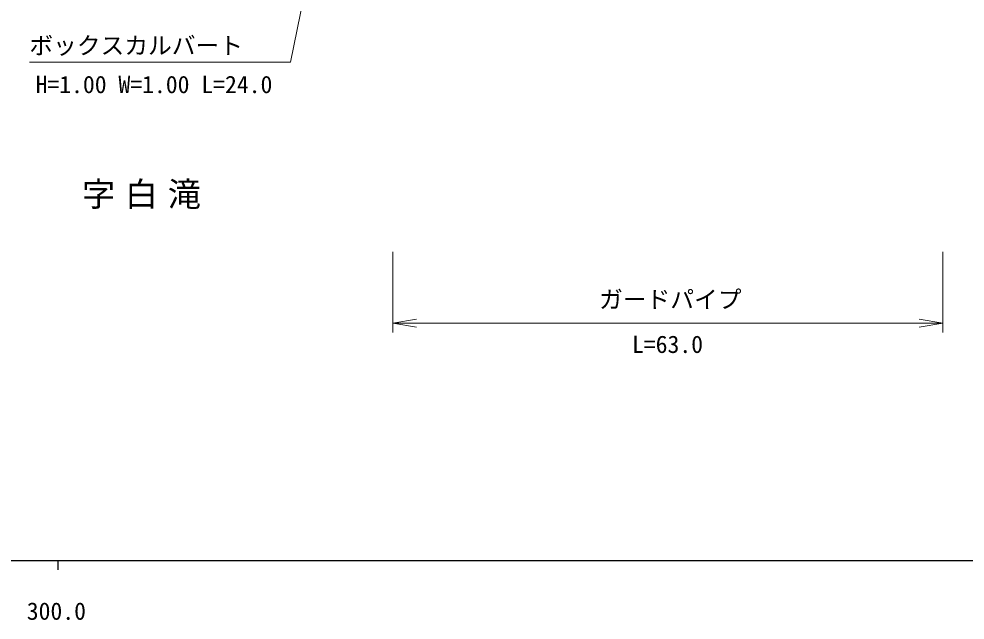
# Model space of a CAD drawing. Units: millimetres, scale not verified. Extents: x 40000 to 680000, y 20000 to 380000.
# Drawn here: x 363900 to 463544, y 198715 to 262052 of the extents above; entities that cross this region are included whole.
import ezdxf
from ezdxf.enums import TextEntityAlignment as Align

# ---------------------------------------------------------------- set-up
doc = ezdxf.new("R2010")
doc.units = ezdxf.units.MM
doc.header["$LTSCALE"] = 1000
for name, color, linetype, lineweight in [('M-BMK-HTXT', 7, 'Continuous', 13), ('M-STR-HTXT', 7, 'Continuous', 13), ('M-TTL-BAND', 7, 'Continuous', 25)]:
    doc.layers.add(name, color=color, linetype=linetype, lineweight=lineweight)
doc.styles.add('ＭＳ ゴシック', font='')
doc.styles.get('ＭＳ ゴシック').set_extended_font_data('MS Gothic')

# ---------------------------------------------------------------- blocks, each defined once
blk = doc.blocks.new('open_arrow')
at = {"color": 0, "linetype": 'Continuous', "lineweight": -2}
blk.add_lwpolyline([(7.5, 1.25), (0, 0), (7.5, -1.25)], dxfattribs=at)

msp = doc.modelspace()

# ---------------------------------------------------------------- linework, layer by layer
at = {"layer": 'M-STR-HTXT'}
for p, q in [((403273, 237500), (403273, 229000)), ((461211, 237500), (461211, 229000)), ((403273, 230000), (461211, 230000))]:
    msp.add_line(p, q, dxfattribs=at)
msp.add_lwpolyline([(399614, 292483), (392500, 257500), (365000, 257500)], dxfattribs=at)
at = {"layer": 'M-TTL-BAND'}
for p, q in [((40000, 205000), (579000, 205000)), ((368000, 205000), (368000, 204000))]:
    msp.add_line(p, q, dxfattribs=at)

# ---------------------------------------------------------------- block references
at = {"layer": 'M-STR-HTXT', "xscale": 333, "yscale": 333}
msp.add_blockref('open_arrow', (403273, 230000), dxfattribs=at)
at = {"layer": 'M-STR-HTXT', "xscale": 333, "yscale": 333, "rotation": 180}
msp.add_blockref('open_arrow', (461211, 230000), dxfattribs=at)

# ---------------------------------------------------------------- texts
at = {"layer": 'M-BMK-HTXT', "insert": (377310, 243450), "char_height": 2566, "attachment_point": 5, "style": 'ＭＳ ゴシック'}
msp.add_mtext('\\T1.29;字白滝', dxfattribs=at)
at = {"layer": 'M-STR-HTXT', "style": 'ＭＳ ゴシック'}
for s, p in [('ボックスカルバート', (376250, 259250)), ('H=1.00 W=1.00 L=24.0', (378123, 255146)), ('ガードパイプ', (432500, 232500))]:
    msp.add_text(s, height=1833, dxfattribs=at).set_placement(p, align=Align.MIDDLE_CENTER)
msp.add_text('L=63.0', height=1833, dxfattribs=at).set_placement((432206, 226306), align=Align.BOTTOM_CENTER)
at = {"layer": 'M-TTL-BAND', "style": 'ＭＳ ゴシック'}
msp.add_text('300.0', height=1833, dxfattribs=at).set_placement((367844, 198195), align=Align.BOTTOM_CENTER)

doc.saveas('drawing.dxf')
